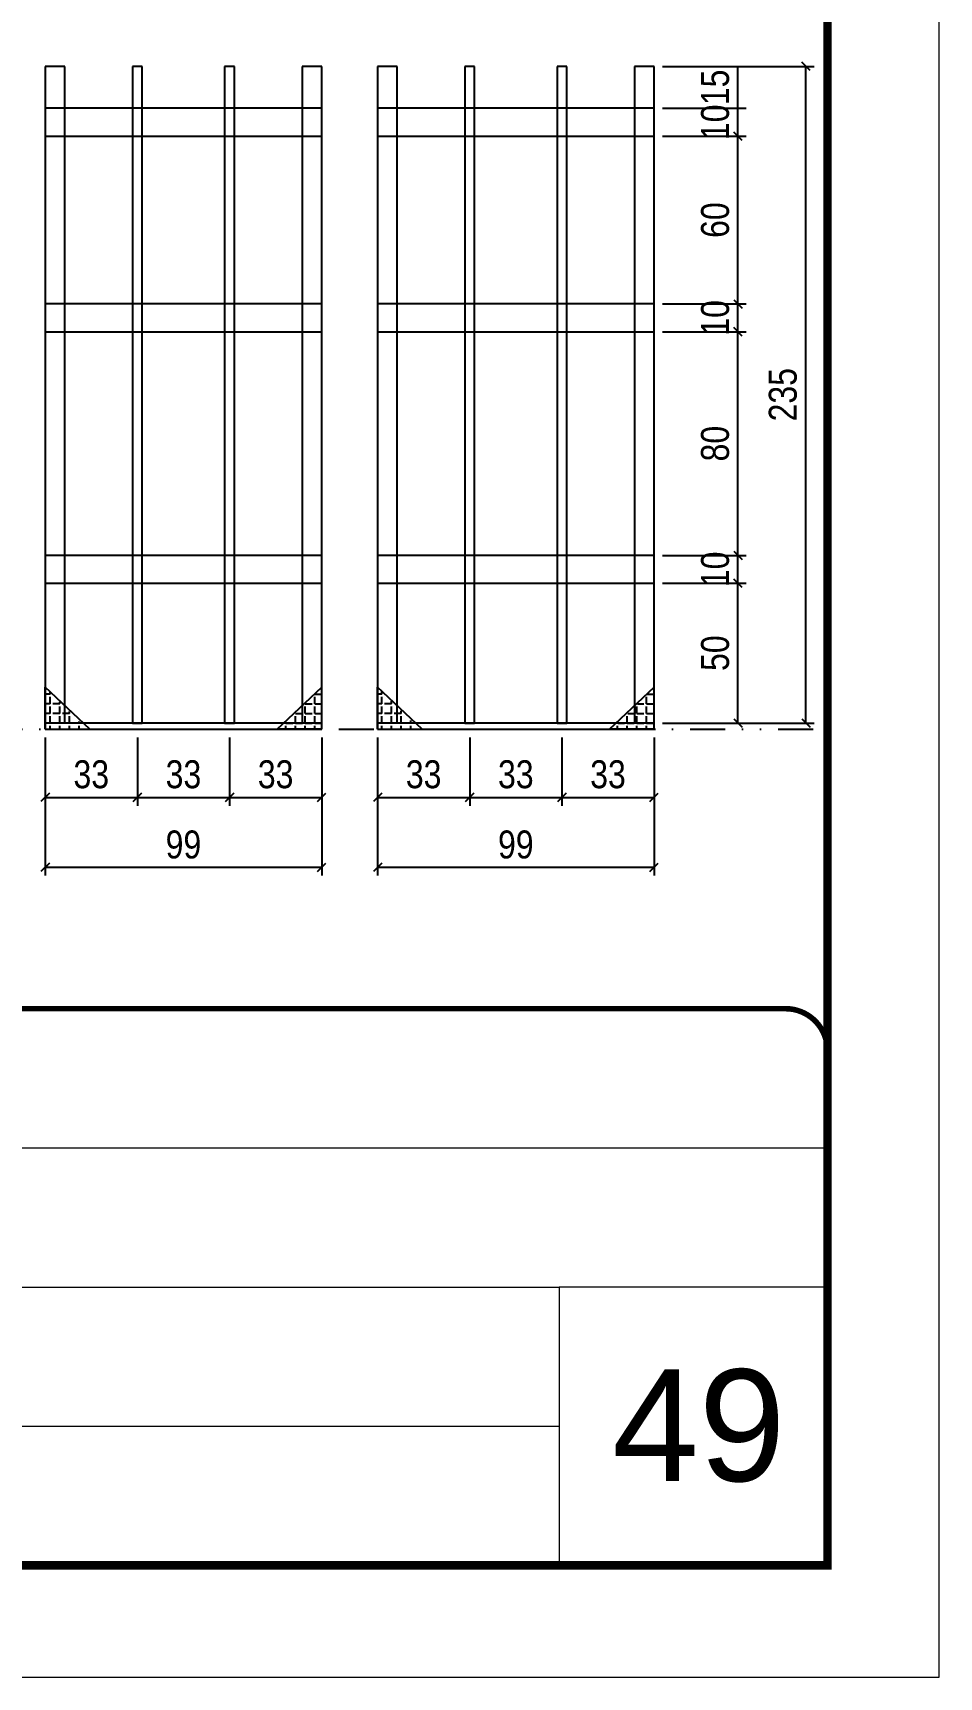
# Model space of a CAD drawing. Header units: millimetres. Extents: x 1945 to 8225, y 304 to 15137.
# Drawn here: x 3105 to 3430, y 304 to 893 of the extents above; entities that cross this region are included whole.
import ezdxf

# ---------------------------------------------------------------- set-up
doc = ezdxf.new("R2010")
doc.units = ezdxf.units.MM
for name, pattern in [('CONTINUO', [0]), ('DASHED', [0.75, 0.5, -0.25]), ('DIVIDE2', [0.625, 0.25, -0.125, 0, -0.125, 0, -0.125])]:
    doc.linetypes.add(name, pattern=pattern)
for name, color, linetype in [('00 - FELIPE', 2, 'Continuous'), ('COTA', 241, 'Continuous'), ('Nível', 160, 'Continuous'), ('SARR_2.2x10', 60, 'Continuous'), ('SARR_2.2x7', 40, 'Continuous'), ('SARR_3.5x7', 81, 'Continuous')]:
    doc.layers.add(name, color=color, linetype=linetype)
for name, color, linetype, lineweight in [('CARIMBO', 255, 'Continuous', 9), ('Folhas', 255, 'Continuous', 9), ('SARRAFO DE PRESSAO', 251, 'DASHED', 9)]:
    doc.layers.add(name, color=color, linetype=linetype, lineweight=lineweight)
doc.styles.add('ARIAL', font='arial.ttf')
doc.styles.add('COTA TECNICA', font='techl___.ttf', dxfattribs={"height": 10})
doc.dimstyles.new('PAINEL', dxfattribs={"dimtxt": 10, "dimasz": 3, "dimexe": 3, "dimexo": 3, "dimgap": 3, "dimtad": 1, "dimdec": 1, "dimzin": 12, "dimdsep": 46, "dimtxsty": 'COTA TECNICA', "dimblk1": 'OBLIQUE', "dimblk2": 'OBLIQUE', "dimsah": 1, "dimcen": 0.9, "dimclrd": 4, "dimclre": 4, "dimclrt": 240, "dimadec": 1, "dimazin": 3, "dimtfac": 1, "dimtdec": 1, "dimtmove": 0, "dimatfit": 3, "dimfxl": 1, "dimtolj": 1, "dimtzin": 12, "dimarcsym": 0})
doc.dimstyles.new('PAINEL-NOVA', dxfattribs={"dimtxt": 10, "dimasz": 3, "dimexe": 3, "dimexo": 3, "dimgap": 3, "dimtad": 1, "dimdec": 1, "dimzin": 12, "dimdsep": 46, "dimtxsty": 'COTA TECNICA', "dimblk1": 'OBLIQUE', "dimblk2": 'OBLIQUE', "dimsah": 1, "dimcen": 0.9, "dimclrd": 4, "dimclre": 4, "dimclrt": 240, "dimadec": 1, "dimazin": 3, "dimtfac": 1, "dimtdec": 1, "dimtix": 1, "dimtmove": 0, "dimatfit": 3, "dimfxl": 1, "dimtolj": 1, "dimtzin": 12, "dimarcsym": 0})
pattern_1 = [(0, (33507.324, 9366.3574), (0, 3.4925), [2.54, -0.9525]), (90, (33507.324, 9366.3574), (-3.4925, 2e-16), [2.54, -0.9525])]

# ---------------------------------------------------------------- blocks, each defined once
blk = doc.blocks.new('9999999999')
at = {"color": 30, "linetype": 'CONTINUO'}
for p, q in [((98564.56, 34379.64), (99583.98, 34379.64)), ((98564.56, 34329.83), (99487.98, 34329.83)), ((99583.98, 34329.83), (99487.98, 34329.83)), ((99487.98, 34329.83), (99487.98, 34230.21)), ((98564.56, 34280.02), (99487.98, 34280.02))]:
    blk.add_line(p, q, dxfattribs=at)
at = {"color": 30, "linetype": 'CONTINUO', "const_width": 2}
blk.add_lwpolyline([(99583.98, 34230.21), (99583.98, 34414.45, 0.414214), (99568.98, 34429.45), (98228.98, 34429.45, 0.414214), (98213.98, 34414.45), (98213.98, 34245.21, 0.414214), (98228.98, 34230.21), (99583.98, 34230.21)], format="xyb", dxfattribs=at)
at = {"layer": 'Folhas'}
blk.add_lwpolyline([(98138.98, 34190.21), (99623.98, 34190.21), (99623.98, 35240.21), (98138.98, 35240.21)], close=True, dxfattribs=at)
at = {"layer": 'Folhas', "color": 30, "const_width": 3}
blk.add_lwpolyline([(98213.98, 34230.21), (99583.98, 34230.21), (99583.98, 35200.21), (98213.98, 35200.21)], close=True, dxfattribs=at)
blk = doc.blocks.new('_Oblique')
at = {"color": 0, "linetype": 'ByBlock', "lineweight": -2}
blk.add_line((-0.5, -0.5), (0.5, 0.5), dxfattribs=at)
blk = doc.blocks.new('*D1807')
at = {"layer": 'COTA', "color": 4, "linetype": 'Continuous', "lineweight": -2, "ltscale": 30, "transparency": 16777216}
for p, q in [((3109.8, 640.49), (3109.8, 591.06)), ((3208.8, 640.49), (3208.8, 591.06)), ((3109.8, 594.06), (3208.8, 594.06))]:
    blk.add_line(p, q, dxfattribs=at)
at = {"layer": 'Defpoints', "color": 0, "linetype": 'Continuous', "ltscale": 30, "transparency": 16777216}
for p in [(3109.8, 643.49), (3208.8, 643.49), (3208.8, 594.06)]:
    blk.add_point(p, dxfattribs=at)
at = {"layer": 'COTA', "color": 4, "linetype": 'Continuous', "lineweight": -2, "ltscale": 30, "transparency": 16777216, "xscale": 3, "yscale": 3, "zscale": 3, "rotation": 180}
blk.add_blockref('_Oblique', (3109.8, 594.06), dxfattribs=at)
at = {"layer": 'COTA', "color": 4, "linetype": 'Continuous', "lineweight": -2, "ltscale": 30, "transparency": 16777216, "xscale": 3, "yscale": 3, "zscale": 3}
blk.add_blockref('_Oblique', (3208.8, 594.06), dxfattribs=at)
at = {"layer": 'COTA', "color": 240, "linetype": 'Continuous', "ltscale": 30, "transparency": 16777216, "insert": (3159.3, 602.15), "char_height": 10, "attachment_point": 5, "style": 'COTA TECNICA'}
blk.add_mtext('\\A1;99', dxfattribs=at)
blk = doc.blocks.new('*D1808')
at = {"layer": 'COTA', "color": 4, "linetype": 'Continuous', "lineweight": -2, "ltscale": 30, "transparency": 16777216}
for p, q in [((3109.8, 640.49), (3109.8, 616.06)), ((3142.8, 640.49), (3142.8, 616.06)), ((3109.8, 619.06), (3142.8, 619.06))]:
    blk.add_line(p, q, dxfattribs=at)
at = {"layer": 'Defpoints', "color": 0, "linetype": 'Continuous', "ltscale": 30, "transparency": 16777216}
for p in [(3109.8, 643.49), (3142.8, 643.49), (3142.8, 619.06)]:
    blk.add_point(p, dxfattribs=at)
at = {"layer": 'COTA', "color": 4, "linetype": 'Continuous', "lineweight": -2, "ltscale": 30, "transparency": 16777216, "xscale": 3, "yscale": 3, "zscale": 3, "rotation": 180}
blk.add_blockref('_Oblique', (3109.8, 619.06), dxfattribs=at)
at = {"layer": 'COTA', "color": 4, "linetype": 'Continuous', "lineweight": -2, "ltscale": 30, "transparency": 16777216, "xscale": 3, "yscale": 3, "zscale": 3}
blk.add_blockref('_Oblique', (3142.8, 619.06), dxfattribs=at)
at = {"layer": 'COTA', "color": 240, "linetype": 'Continuous', "ltscale": 30, "transparency": 16777216, "insert": (3126.3, 627.28), "char_height": 10, "attachment_point": 5, "style": 'COTA TECNICA'}
blk.add_mtext('\\A1;33', dxfattribs=at)
blk = doc.blocks.new('*D1809')
at = {"layer": 'COTA', "color": 4, "linetype": 'Continuous', "lineweight": -2, "ltscale": 30, "transparency": 16777216}
for p, q in [((3142.8, 640.49), (3142.8, 616.06)), ((3175.8, 640.49), (3175.8, 616.06)), ((3142.8, 619.06), (3175.8, 619.06))]:
    blk.add_line(p, q, dxfattribs=at)
at = {"layer": 'Defpoints', "color": 0, "linetype": 'Continuous', "ltscale": 30, "transparency": 16777216}
for p in [(3142.8, 643.49), (3175.8, 643.49), (3175.8, 619.06)]:
    blk.add_point(p, dxfattribs=at)
at = {"layer": 'COTA', "color": 4, "linetype": 'Continuous', "lineweight": -2, "ltscale": 30, "transparency": 16777216, "xscale": 3, "yscale": 3, "zscale": 3, "rotation": 180}
blk.add_blockref('_Oblique', (3142.8, 619.06), dxfattribs=at)
at = {"layer": 'COTA', "color": 4, "linetype": 'Continuous', "lineweight": -2, "ltscale": 30, "transparency": 16777216, "xscale": 3, "yscale": 3, "zscale": 3}
blk.add_blockref('_Oblique', (3175.8, 619.06), dxfattribs=at)
at = {"layer": 'COTA', "color": 240, "linetype": 'Continuous', "ltscale": 30, "transparency": 16777216, "insert": (3159.3, 627.28), "char_height": 10, "attachment_point": 5, "style": 'COTA TECNICA'}
blk.add_mtext('\\A1;33', dxfattribs=at)
blk = doc.blocks.new('*D1810')
at = {"layer": 'COTA', "color": 4, "linetype": 'Continuous', "lineweight": -2, "ltscale": 30, "transparency": 16777216}
for p, q in [((3175.8, 640.49), (3175.8, 616.06)), ((3208.8, 640.49), (3208.8, 616.06)), ((3175.8, 619.06), (3208.8, 619.06))]:
    blk.add_line(p, q, dxfattribs=at)
at = {"layer": 'Defpoints', "color": 0, "linetype": 'Continuous', "ltscale": 30, "transparency": 16777216}
for p in [(3175.8, 643.49), (3208.8, 643.49), (3208.8, 619.06)]:
    blk.add_point(p, dxfattribs=at)
at = {"layer": 'COTA', "color": 4, "linetype": 'Continuous', "lineweight": -2, "ltscale": 30, "transparency": 16777216, "xscale": 3, "yscale": 3, "zscale": 3, "rotation": 180}
blk.add_blockref('_Oblique', (3175.8, 619.06), dxfattribs=at)
at = {"layer": 'COTA', "color": 4, "linetype": 'Continuous', "lineweight": -2, "ltscale": 30, "transparency": 16777216, "xscale": 3, "yscale": 3, "zscale": 3}
blk.add_blockref('_Oblique', (3208.8, 619.06), dxfattribs=at)
at = {"layer": 'COTA', "color": 240, "linetype": 'Continuous', "ltscale": 30, "transparency": 16777216, "insert": (3192.3, 627.28), "char_height": 10, "attachment_point": 5, "style": 'COTA TECNICA'}
blk.add_mtext('\\A1;33', dxfattribs=at)
blk = doc.blocks.new('*D1811')
at = {"layer": 'COTA', "color": 4, "linetype": 'Continuous', "lineweight": -2, "ltscale": 30, "transparency": 16777216}
for p, q in [((3330.8, 695.69), (3360.8, 695.69)), ((3357.8, 645.69), (3357.8, 695.69)), ((3330.8, 645.69), (3360.8, 645.69))]:
    blk.add_line(p, q, dxfattribs=at)
at = {"layer": 'Defpoints', "color": 0, "linetype": 'Continuous', "ltscale": 30, "transparency": 16777216}
for p in [(3327.8, 695.69), (3357.8, 695.69), (3327.8, 645.69)]:
    blk.add_point(p, dxfattribs=at)
at = {"layer": 'COTA', "color": 4, "linetype": 'Continuous', "lineweight": -2, "ltscale": 30, "transparency": 16777216, "xscale": 3, "yscale": 3, "zscale": 3}
for p, rotation in [((3357.8, 695.69), 90), ((3357.8, 645.69), 270)]:
    blk.add_blockref('_Oblique', p, dxfattribs=dict(at, rotation=rotation))
at = {"layer": 'COTA', "color": 240, "linetype": 'Continuous', "ltscale": 30, "transparency": 16777216, "insert": (3349.69, 670.69), "char_height": 10, "attachment_point": 5, "rotation": 90, "style": 'COTA TECNICA'}
blk.add_mtext('\\A1;50', dxfattribs=at)
blk = doc.blocks.new('*D1812')
at = {"layer": 'COTA', "color": 4, "linetype": 'Continuous', "lineweight": -2, "ltscale": 30, "transparency": 16777216}
for p, q in [((3330.8, 705.69), (3360.8, 705.69)), ((3357.8, 695.69), (3357.8, 705.69)), ((3330.8, 695.69), (3360.8, 695.69))]:
    blk.add_line(p, q, dxfattribs=at)
at = {"layer": 'Defpoints', "color": 0, "linetype": 'Continuous', "ltscale": 30, "transparency": 16777216}
for p in [(3327.8, 705.69), (3357.8, 705.69), (3327.8, 695.69)]:
    blk.add_point(p, dxfattribs=at)
at = {"layer": 'COTA', "color": 240, "linetype": 'Continuous', "ltscale": 30, "transparency": 16777216, "insert": (3349.69, 700.69), "char_height": 10, "attachment_point": 5, "rotation": 90, "style": 'COTA TECNICA'}
blk.add_mtext('\\A1;10', dxfattribs=at)
blk = doc.blocks.new('*D1813')
at = {"layer": 'COTA', "color": 4, "linetype": 'Continuous', "lineweight": -2, "ltscale": 30, "transparency": 16777216}
for p, q in [((3330.8, 785.69), (3360.8, 785.69)), ((3357.8, 705.69), (3357.8, 785.69)), ((3330.8, 705.69), (3360.8, 705.69))]:
    blk.add_line(p, q, dxfattribs=at)
at = {"layer": 'Defpoints', "color": 0, "linetype": 'Continuous', "ltscale": 30, "transparency": 16777216}
for p in [(3327.8, 785.69), (3357.8, 785.69), (3327.8, 705.69)]:
    blk.add_point(p, dxfattribs=at)
at = {"layer": 'COTA', "color": 4, "linetype": 'Continuous', "lineweight": -2, "ltscale": 30, "transparency": 16777216, "xscale": 3, "yscale": 3, "zscale": 3}
for p, rotation in [((3357.8, 785.69), 90), ((3357.8, 705.69), 270)]:
    blk.add_blockref('_Oblique', p, dxfattribs=dict(at, rotation=rotation))
at = {"layer": 'COTA', "color": 240, "linetype": 'Continuous', "ltscale": 30, "transparency": 16777216, "insert": (3349.67, 745.69), "char_height": 10, "attachment_point": 5, "rotation": 90, "style": 'COTA TECNICA'}
blk.add_mtext('\\A1;80', dxfattribs=at)
blk = doc.blocks.new('*D1814')
at = {"layer": 'COTA', "color": 4, "linetype": 'Continuous', "lineweight": -2, "ltscale": 30, "transparency": 16777216}
for p, q in [((3330.8, 795.69), (3360.8, 795.69)), ((3357.8, 785.69), (3357.8, 795.69)), ((3330.8, 785.69), (3360.8, 785.69))]:
    blk.add_line(p, q, dxfattribs=at)
at = {"layer": 'Defpoints', "color": 0, "linetype": 'Continuous', "ltscale": 30, "transparency": 16777216}
for p in [(3327.8, 795.69), (3357.8, 795.69), (3327.8, 785.69)]:
    blk.add_point(p, dxfattribs=at)
at = {"layer": 'COTA', "color": 240, "linetype": 'Continuous', "ltscale": 30, "transparency": 16777216, "insert": (3349.69, 790.69), "char_height": 10, "attachment_point": 5, "rotation": 90, "style": 'COTA TECNICA'}
blk.add_mtext('\\A1;10', dxfattribs=at)
blk = doc.blocks.new('*D1815')
at = {"layer": 'COTA', "color": 4, "linetype": 'Continuous', "lineweight": -2, "ltscale": 30, "transparency": 16777216}
for p, q in [((3330.8, 855.69), (3360.8, 855.69)), ((3357.8, 795.69), (3357.8, 855.69)), ((3330.8, 795.69), (3360.8, 795.69))]:
    blk.add_line(p, q, dxfattribs=at)
at = {"layer": 'Defpoints', "color": 0, "linetype": 'Continuous', "ltscale": 30, "transparency": 16777216}
for p in [(3327.8, 855.69), (3357.8, 855.69), (3327.8, 795.69)]:
    blk.add_point(p, dxfattribs=at)
at = {"layer": 'COTA', "color": 4, "linetype": 'Continuous', "lineweight": -2, "ltscale": 30, "transparency": 16777216, "xscale": 3, "yscale": 3, "zscale": 3}
for p, rotation in [((3357.8, 855.69), 90), ((3357.8, 795.69), 270)]:
    blk.add_blockref('_Oblique', p, dxfattribs=dict(at, rotation=rotation))
at = {"layer": 'COTA', "color": 240, "linetype": 'Continuous', "ltscale": 30, "transparency": 16777216, "insert": (3349.69, 825.69), "char_height": 10, "attachment_point": 5, "rotation": 90, "style": 'COTA TECNICA'}
blk.add_mtext('\\A1;60', dxfattribs=at)
blk = doc.blocks.new('*D1816')
at = {"layer": 'COTA', "color": 4, "linetype": 'Continuous', "lineweight": -2, "ltscale": 30, "transparency": 16777216}
for p, q in [((3330.8, 865.69), (3360.8, 865.69)), ((3357.8, 855.69), (3357.8, 865.69)), ((3330.8, 855.69), (3360.8, 855.69))]:
    blk.add_line(p, q, dxfattribs=at)
at = {"layer": 'Defpoints', "color": 0, "linetype": 'Continuous', "ltscale": 30, "transparency": 16777216}
for p in [(3327.8, 865.69), (3357.8, 865.69), (3327.8, 855.69)]:
    blk.add_point(p, dxfattribs=at)
at = {"layer": 'COTA', "color": 240, "linetype": 'Continuous', "ltscale": 30, "transparency": 16777216, "insert": (3349.69, 860.69), "char_height": 10, "attachment_point": 5, "rotation": 90, "style": 'COTA TECNICA'}
blk.add_mtext('\\A1;10', dxfattribs=at)
blk = doc.blocks.new('*D1817')
at = {"layer": 'COTA', "color": 4, "linetype": 'Continuous', "lineweight": -2, "ltscale": 30, "transparency": 16777216}
for p, q in [((3330.8, 880.69), (3360.8, 880.69)), ((3357.8, 865.69), (3357.8, 880.69)), ((3330.8, 865.69), (3360.8, 865.69))]:
    blk.add_line(p, q, dxfattribs=at)
at = {"layer": 'Defpoints', "color": 0, "linetype": 'Continuous', "ltscale": 30, "transparency": 16777216}
for p in [(3327.8, 880.69), (3357.8, 880.69), (3327.8, 865.69)]:
    blk.add_point(p, dxfattribs=at)
at = {"layer": 'COTA', "color": 240, "linetype": 'Continuous', "ltscale": 30, "transparency": 16777216, "insert": (3349.69, 873.19), "char_height": 10, "attachment_point": 5, "rotation": 90, "style": 'COTA TECNICA'}
blk.add_mtext('\\A1;15', dxfattribs=at)
blk = doc.blocks.new('GRA-D2')
at = {"layer": 'SARR_2.2x10'}
h = blk.add_hatch(dxfattribs=at)
h.set_pattern_fill('ANGLE', color=256, scale=0.5)
h.set_pattern_definition(pattern_1)
h.paths.add_polyline_path([(-7, 8), (0, 15), (0, 2.2), (-7, 2.2)])
h = blk.add_hatch(dxfattribs=at)
h.set_pattern_fill('ANGLE', color=256, scale=0.5)
h.set_pattern_definition(pattern_1)
h.paths.add_polyline_path([(-7, 8), (-7, 2.2), (-12.8, 2.2)])
h = blk.add_hatch(dxfattribs=at)
h.set_pattern_fill('ANGLE', color=256, scale=0.5)
h.set_pattern_definition(pattern_1)
h.paths.add_polyline_path([(-12.8, 2.2), (0, 2.2), (0, 0), (-15, 0)])
for p, q in [((-16, 0), (0, 15)), ((0, 0), (0, 15)), ((0, 0), (-16, 0))]:
    blk.add_line(p, q, dxfattribs=at)
at = {"layer": 'SARR_2.2x7'}
blk.add_line((0, 0), (0, 2.2), dxfattribs=at)
blk = doc.blocks.new('GRA-E2')
at = {"layer": 'SARR_2.2x7', "linetype": 'Continuous', "ltscale": 30, "xscale": -1}
blk.add_blockref('GRA-D2', (0, 0), dxfattribs=at)
blk = doc.blocks.new('*D1818')
at = {"layer": 'COTA', "color": 4, "linetype": 'Continuous', "lineweight": -2, "ltscale": 30, "transparency": 16777216}
for p, q in [((3228.8, 640.49), (3228.8, 591.06)), ((3327.8, 640.49), (3327.8, 591.06)), ((3228.8, 594.06), (3327.8, 594.06))]:
    blk.add_line(p, q, dxfattribs=at)
at = {"layer": 'Defpoints', "color": 0, "linetype": 'Continuous', "ltscale": 30, "transparency": 16777216}
for p in [(3228.8, 643.49), (3327.8, 643.49), (3327.8, 594.06)]:
    blk.add_point(p, dxfattribs=at)
at = {"layer": 'COTA', "color": 4, "linetype": 'Continuous', "lineweight": -2, "ltscale": 30, "transparency": 16777216, "xscale": 3, "yscale": 3, "zscale": 3, "rotation": 180}
blk.add_blockref('_Oblique', (3228.8, 594.06), dxfattribs=at)
at = {"layer": 'COTA', "color": 4, "linetype": 'Continuous', "lineweight": -2, "ltscale": 30, "transparency": 16777216, "xscale": 3, "yscale": 3, "zscale": 3}
blk.add_blockref('_Oblique', (3327.8, 594.06), dxfattribs=at)
at = {"layer": 'COTA', "color": 240, "linetype": 'Continuous', "ltscale": 30, "transparency": 16777216, "insert": (3278.3, 602.15), "char_height": 10, "attachment_point": 5, "style": 'COTA TECNICA'}
blk.add_mtext('\\A1;99', dxfattribs=at)
blk = doc.blocks.new('*D1819')
at = {"layer": 'COTA', "color": 4, "linetype": 'Continuous', "lineweight": -2, "ltscale": 30, "transparency": 16777216}
for p, q in [((3228.8, 640.49), (3228.8, 616.06)), ((3261.8, 640.49), (3261.8, 616.06)), ((3228.8, 619.06), (3261.8, 619.06))]:
    blk.add_line(p, q, dxfattribs=at)
at = {"layer": 'Defpoints', "color": 0, "linetype": 'Continuous', "ltscale": 30, "transparency": 16777216}
for p in [(3228.8, 643.49), (3261.8, 643.49), (3261.8, 619.06)]:
    blk.add_point(p, dxfattribs=at)
at = {"layer": 'COTA', "color": 4, "linetype": 'Continuous', "lineweight": -2, "ltscale": 30, "transparency": 16777216, "xscale": 3, "yscale": 3, "zscale": 3, "rotation": 180}
blk.add_blockref('_Oblique', (3228.8, 619.06), dxfattribs=at)
at = {"layer": 'COTA', "color": 4, "linetype": 'Continuous', "lineweight": -2, "ltscale": 30, "transparency": 16777216, "xscale": 3, "yscale": 3, "zscale": 3}
blk.add_blockref('_Oblique', (3261.8, 619.06), dxfattribs=at)
at = {"layer": 'COTA', "color": 240, "linetype": 'Continuous', "ltscale": 30, "transparency": 16777216, "insert": (3245.3, 627.28), "char_height": 10, "attachment_point": 5, "style": 'COTA TECNICA'}
blk.add_mtext('\\A1;33', dxfattribs=at)
blk = doc.blocks.new('*D1820')
at = {"layer": 'COTA', "color": 4, "linetype": 'Continuous', "lineweight": -2, "ltscale": 30, "transparency": 16777216}
for p, q in [((3261.8, 640.49), (3261.8, 616.06)), ((3294.8, 640.49), (3294.8, 616.06)), ((3261.8, 619.06), (3294.8, 619.06))]:
    blk.add_line(p, q, dxfattribs=at)
at = {"layer": 'Defpoints', "color": 0, "linetype": 'Continuous', "ltscale": 30, "transparency": 16777216}
for p in [(3261.8, 643.49), (3294.8, 643.49), (3294.8, 619.06)]:
    blk.add_point(p, dxfattribs=at)
at = {"layer": 'COTA', "color": 4, "linetype": 'Continuous', "lineweight": -2, "ltscale": 30, "transparency": 16777216, "xscale": 3, "yscale": 3, "zscale": 3, "rotation": 180}
blk.add_blockref('_Oblique', (3261.8, 619.06), dxfattribs=at)
at = {"layer": 'COTA', "color": 4, "linetype": 'Continuous', "lineweight": -2, "ltscale": 30, "transparency": 16777216, "xscale": 3, "yscale": 3, "zscale": 3}
blk.add_blockref('_Oblique', (3294.8, 619.06), dxfattribs=at)
at = {"layer": 'COTA', "color": 240, "linetype": 'Continuous', "ltscale": 30, "transparency": 16777216, "insert": (3278.3, 627.28), "char_height": 10, "attachment_point": 5, "style": 'COTA TECNICA'}
blk.add_mtext('\\A1;33', dxfattribs=at)
blk = doc.blocks.new('*D1821')
at = {"layer": 'COTA', "color": 4, "linetype": 'Continuous', "lineweight": -2, "ltscale": 30, "transparency": 16777216}
for p, q in [((3294.8, 640.49), (3294.8, 616.06)), ((3327.8, 640.49), (3327.8, 616.06)), ((3294.8, 619.06), (3327.8, 619.06))]:
    blk.add_line(p, q, dxfattribs=at)
at = {"layer": 'Defpoints', "color": 0, "linetype": 'Continuous', "ltscale": 30, "transparency": 16777216}
for p in [(3294.8, 643.49), (3327.8, 643.49), (3327.8, 619.06)]:
    blk.add_point(p, dxfattribs=at)
at = {"layer": 'COTA', "color": 4, "linetype": 'Continuous', "lineweight": -2, "ltscale": 30, "transparency": 16777216, "xscale": 3, "yscale": 3, "zscale": 3, "rotation": 180}
blk.add_blockref('_Oblique', (3294.8, 619.06), dxfattribs=at)
at = {"layer": 'COTA', "color": 4, "linetype": 'Continuous', "lineweight": -2, "ltscale": 30, "transparency": 16777216, "xscale": 3, "yscale": 3, "zscale": 3}
blk.add_blockref('_Oblique', (3327.8, 619.06), dxfattribs=at)
at = {"layer": 'COTA', "color": 240, "linetype": 'Continuous', "ltscale": 30, "transparency": 16777216, "insert": (3311.3, 627.28), "char_height": 10, "attachment_point": 5, "style": 'COTA TECNICA'}
blk.add_mtext('\\A1;33', dxfattribs=at)
blk = doc.blocks.new('*D1886')
at = {"layer": '00 - FELIPE', "color": 4, "lineweight": -2, "transparency": 16777216}
for p, q in [((3330.8, 880.69), (3385.16, 880.69)), ((3382.16, 645.69), (3382.16, 880.69)), ((3330.8, 645.69), (3385.16, 645.69))]:
    blk.add_line(p, q, dxfattribs=at)
at = {"layer": 'Defpoints', "color": 0, "transparency": 16777216}
for p in [(3327.8, 880.69), (3382.16, 880.69), (3327.8, 645.69)]:
    blk.add_point(p, dxfattribs=at)
at = {"layer": '00 - FELIPE', "color": 4, "lineweight": -2, "transparency": 16777216, "xscale": 3, "yscale": 3, "zscale": 3}
for p, rotation in [((3382.16, 880.69), 90), ((3382.16, 645.69), 270)]:
    blk.add_blockref('_Oblique', p, dxfattribs=dict(at, rotation=rotation))
at = {"layer": '00 - FELIPE', "color": 240, "transparency": 16777216, "insert": (3373.94, 763.19), "char_height": 10, "attachment_point": 5, "rotation": 90, "style": 'COTA TECNICA'}
blk.add_mtext('\\A1;235', dxfattribs=at)

msp = doc.modelspace()

# ---------------------------------------------------------------- linework, layer by layer
at = {"layer": 'Nível', "color": 4, "linetype": 'DIVIDE2', "ltscale": 50}
msp.add_line((2019.86, 643.49), (3389.86, 643.49), dxfattribs=at)
msp.add_line((2019.86, 643.49), (3389.86, 643.49), dxfattribs=at)
at = {"layer": 'SARR_2.2x10', "linetype": 'Continuous', "ltscale": 30}
for p, q in [((3208.8, 865.69), (3109.8, 865.69)), ((3109.8, 865.69), (3109.8, 855.69)), ((3208.8, 855.69), (3208.8, 865.69)), ((3327.8, 865.69), (3228.8, 865.69)), ((3228.8, 865.69), (3228.8, 855.69)), ((3327.8, 855.69), (3327.8, 865.69)), ((3109.8, 855.69), (3208.8, 855.69)), ((3228.8, 855.69), (3327.8, 855.69)), ((3208.8, 795.69), (3109.8, 795.69)), ((3109.8, 795.69), (3109.8, 785.69)), ((3208.8, 785.69), (3208.8, 795.69)), ((3327.8, 795.69), (3228.8, 795.69)), ((3228.8, 795.69), (3228.8, 785.69)), ((3327.8, 785.69), (3327.8, 795.69)), ((3109.8, 785.69), (3208.8, 785.69)), ((3228.8, 785.69), (3327.8, 785.69)), ((3208.8, 705.69), (3109.8, 705.69)), ((3109.8, 705.69), (3109.8, 695.69)), ((3208.8, 695.69), (3208.8, 705.69)), ((3327.8, 705.69), (3228.8, 705.69)), ((3228.8, 705.69), (3228.8, 695.69)), ((3327.8, 695.69), (3327.8, 705.69)), ((3109.8, 695.69), (3208.8, 695.69)), ((3228.8, 695.69), (3327.8, 695.69))]:
    msp.add_line(p, q, dxfattribs=at)
at = {"layer": 'SARR_2.2x7', "linetype": 'Continuous', "ltscale": 30}
for p, q in [((3109.8, 880.69), (3109.8, 643.49)), ((3116.8, 880.69), (3109.8, 880.69)), ((3116.8, 645.69), (3116.8, 880.69)), ((3208.8, 880.69), (3201.8, 880.69)), ((3201.8, 880.69), (3201.8, 645.69)), ((3208.8, 643.49), (3208.8, 880.69)), ((3228.8, 880.69), (3228.8, 643.49)), ((3235.8, 880.69), (3228.8, 880.69)), ((3235.8, 645.69), (3235.8, 880.69)), ((3327.8, 880.69), (3320.8, 880.69)), ((3320.8, 880.69), (3320.8, 645.69)), ((3327.8, 645.69), (3327.8, 880.69)), ((3208.8, 645.69), (3109.8, 645.69)), ((3109.8, 643.49), (3208.8, 643.49)), ((3327.8, 645.69), (3228.8, 645.69)), ((3228.8, 643.49), (3327.8, 643.49))]:
    msp.add_line(p, q, dxfattribs=at)
at = {"layer": 'SARR_3.5x7', "linetype": 'Continuous', "ltscale": 30}
for p, q in [((3144.55, 880.69), (3141.05, 880.69)), ((3141.05, 880.69), (3141.05, 645.69)), ((3144.55, 645.69), (3144.55, 880.69)), ((3177.55, 880.69), (3174.05, 880.69)), ((3174.05, 880.69), (3174.05, 645.69)), ((3177.55, 645.69), (3177.55, 880.69)), ((3263.55, 880.69), (3260.05, 880.69)), ((3260.05, 880.69), (3260.05, 645.69)), ((3263.55, 645.69), (3263.55, 880.69)), ((3296.55, 880.69), (3293.05, 880.69)), ((3293.05, 880.69), (3293.05, 645.69)), ((3296.55, 645.69), (3296.55, 880.69)), ((3141.05, 645.69), (3144.55, 645.69)), ((3174.05, 645.69), (3177.55, 645.69)), ((3260.05, 645.69), (3263.55, 645.69)), ((3293.05, 645.69), (3296.55, 645.69))]:
    msp.add_line(p, q, dxfattribs=at)

# ---------------------------------------------------------------- block references
at = {"layer": 'SARR_2.2x7', "linetype": 'Continuous', "ltscale": 30}
for name, p in [('GRA-E2', (3109.8, 643.49)), ('GRA-D2', (3208.8, 643.49)), ('GRA-E2', (3228.8, 643.49)), ('GRA-D2', (3327.8, 643.49))]:
    msp.add_blockref(name, p, dxfattribs=at)
at = {"layer": 'SARRAFO DE PRESSAO', "color": 6, "linetype": 'ByBlock'}
msp.add_blockref('9999999999', (-96194.12, -33886), dxfattribs=at)

# ---------------------------------------------------------------- texts
at = {"layer": 'CARIMBO', "style": 'ARIAL'}
msp.add_text('49', height=40, dxfattribs=at).set_placement((3312.72, 374.35))

# ---------------------------------------------------------------- dimensions: what is measured, and where the dimension line sits
at = {"layer": '00 - FELIPE'}
dim = msp.add_linear_dim(base=(3382.16, 880.69), p1=(3327.8, 645.69), p2=(3327.8, 880.69), angle=90, dimstyle='PAINEL', dxfattribs=at)
dim.commit()
dim.dimension.update_dxf_attribs({"geometry": '*D1886', "text_midpoint": (3373.94, 763.19)})
at = {"layer": 'COTA', "linetype": 'Continuous', "ltscale": 30}
for base, p1, p2, picture, middle in [((3357.8, 880.69), (3327.8, 865.69), (3327.8, 880.69), '*D1817', (3349.69, 873.19)), ((3357.8, 865.69), (3327.8, 855.69), (3327.8, 865.69), '*D1816', (3349.69, 860.69)), ((3357.8, 855.69), (3327.8, 795.69), (3327.8, 855.69), '*D1815', (3349.69, 825.69)), ((3357.8, 795.69), (3327.8, 785.69), (3327.8, 795.69), '*D1814', (3349.69, 790.69)), ((3357.8, 785.69), (3327.8, 705.69), (3327.8, 785.69), '*D1813', (3349.67, 745.69)), ((3357.8, 705.69), (3327.8, 695.69), (3327.8, 705.69), '*D1812', (3349.69, 700.69)), ((3357.8, 695.69), (3327.8, 645.69), (3327.8, 695.69), '*D1811', (3349.69, 670.69))]:
    dim = msp.add_linear_dim(base=base, p1=p1, p2=p2, angle=90, dimstyle='PAINEL-NOVA', dxfattribs=at)
    dim.commit()
    dim.dimension.update_dxf_attribs({"geometry": picture, "text_midpoint": middle})
for base, p1, p2, picture, middle in [((3208.8, 594.06), (3109.8, 643.49), (3208.8, 643.49), '*D1807', (3159.3, 602.15)), ((3142.8, 619.06), (3109.8, 643.49), (3142.8, 643.49), '*D1808', (3126.3, 627.28)), ((3175.8, 619.06), (3142.8, 643.49), (3175.8, 643.49), '*D1809', (3159.3, 627.28)), ((3208.8, 619.06), (3175.8, 643.49), (3208.8, 643.49), '*D1810', (3192.3, 627.28)), ((3327.8, 594.06), (3228.8, 643.49), (3327.8, 643.49), '*D1818', (3278.3, 602.15)), ((3261.8, 619.06), (3228.8, 643.49), (3261.8, 643.49), '*D1819', (3245.3, 627.28)), ((3294.8, 619.06), (3261.8, 643.49), (3294.8, 643.49), '*D1820', (3278.3, 627.28)), ((3327.8, 619.06), (3294.8, 643.49), (3327.8, 643.49), '*D1821', (3311.3, 627.28))]:
    dim = msp.add_linear_dim(base=base, p1=p1, p2=p2, dimstyle='PAINEL-NOVA', dxfattribs=at)
    dim.commit()
    dim.dimension.update_dxf_attribs({"geometry": picture, "text_midpoint": middle})

doc.saveas('drawing.dxf')
